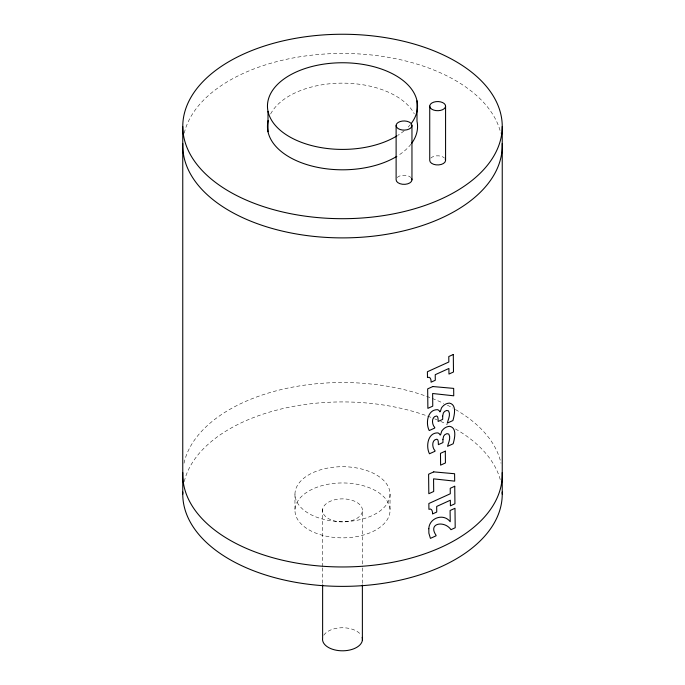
<?xml version="1.0" encoding="UTF-8"?>
<svg xmlns="http://www.w3.org/2000/svg" width="685" height="685" viewBox="0 0 685 685"><rect width="100%" height="100%" fill="white"/><g stroke="black" fill="none" stroke-linecap="round" stroke-linejoin="round"><path stroke-width="0.51" stroke-dasharray="3.42 2.57" d="M390.039 494.219A47.539 27.451 0 0 1 318.628 517.886A47.539 27.451 0 0 1 318.833 470.347A47.539 27.451 0 0 1 390.039 494.219L390.039 510.471A47.539 27.451 0 0 1 318.628 534.137A47.539 27.451 0 0 1 318.833 486.598A47.539 27.451 0 0 1 390.039 510.471M362.374 511.524A19.968 11.525 0 0 1 330.889 519.778A19.968 11.525 0 0 1 334.237 499.904A19.968 11.525 0 0 1 362.374 511.524L362.374 566.906M362.374 567.968L362.374 583.945M322.626 509.289L322.626 566.803M322.626 567.865L322.626 583.843M294.961 494.082L294.961 510.334M184.008 463.231A159.742 92.227 0 0 1 283.239 389.097A159.742 92.227 0 0 1 443.623 403.354M447.391 405.186A159.742 92.227 0 0 1 452.836 408.054M455.448 409.527A159.742 92.227 0 0 1 500.992 463.231M184.248 133.104A159.742 92.227 0 0 1 342.5 53.447A159.742 92.227 0 0 1 500.752 133.104M184.248 481.589A159.742 92.227 0 0 1 433.759 418.458M434.769 418.869A159.742 92.227 0 0 1 436.773 419.7M440.72 421.421A159.742 92.227 0 0 1 447.391 424.597M455.448 428.938A159.742 92.227 0 0 1 500.752 481.589M411.017 144.158A75.05 43.335 0 0 1 397.66 155.855M270.643 113.967A75.05 43.335 0 0 1 342.363 83.142A75.05 43.335 0 0 1 414.279 113.813M410.435 124.499A75.05 43.335 0 0 1 407.155 128.086M404.107 130.826A75.05 43.335 0 0 1 397.66 135.467M323.808 635.226A19.968 11.525 0 0 1 341.824 627.751A19.968 11.525 0 0 1 360.678 634.507M397.18 177.492A7.92 4.572 0 0 1 410.897 177.492M430.796 158.089A7.92 4.572 0 0 1 444.522 158.089"/><path stroke-width="1.03" d="M502.242 126.477A159.742 92.227 0 0 1 262.629 206.339A159.742 92.227 0 0 1 262.629 46.606A159.742 92.227 0 0 1 502.242 126.477L502.242 494.15M445.575 106.132A7.92 4.572 0 0 1 433.691 110.088A7.92 4.572 0 0 1 433.691 102.168A7.92 4.572 0 0 1 445.575 106.132L445.575 160.376M429.735 106.132L429.735 160.376A7.92 4.572 0 0 0 438.691 164.905A7.92 4.572 0 0 0 445.31 159.194M416.994 100.815L416.994 121.211A75.05 43.335 0 0 1 411.574 143.422M411.959 125.535A7.92 4.572 0 0 1 400.074 129.499A7.92 4.572 0 0 1 400.074 121.579A7.92 4.572 0 0 1 411.959 125.535L411.959 179.778M396.118 125.535L396.118 179.778A7.92 4.572 0 0 0 405.075 184.316A7.92 4.572 0 0 0 411.694 178.597M362.374 585.007L362.374 640.389M322.626 584.904L322.626 638.163A19.968 11.525 0 0 0 343.176 650.801A19.968 11.525 0 0 0 362.194 637.384M268.006 111.347L268.006 131.734M182.758 126.477L182.758 494.15M502.199 472.659A159.742 92.227 0 0 1 342.5 566.966A159.742 92.227 0 0 1 182.801 472.659M502.199 143.585A159.742 92.227 0 0 1 342.5 237.892A159.742 92.227 0 0 1 182.801 143.585M502.199 492.07A159.742 92.227 0 0 1 342.5 586.377A159.742 92.227 0 0 1 182.801 492.07M396.812 156.377A75.05 43.335 0 0 1 309.8 165.479A75.05 43.335 0 0 1 268.186 120.423M396.812 135.981A75.05 43.335 0 0 1 273.538 123.172A75.05 43.335 0 0 1 342.363 62.755A75.05 43.335 0 0 1 411.574 123.026M442.69 416.12L442.69 419.374L438.135 421.446L437.998 418.218L437.561 416.677L436.628 415.983C431.207 416.437 431.696 424.477 434.761 427.491L434.769 428.039L429.221 430.557C425.419 423.313 427.474 409.185 437.758 409.698L439.136 410.589C440.703 414.827 440.583 407.438 442.459 406.676C444.154 404.587 446.74 403.251 449.428 403.105C456.981 404.63 454.352 415.315 452.922 420.556L447.305 423.107C448.196 419.288 450.884 414.699 448.512 410.863L446.671 410.452L444.625 411.42L443.349 412.986L442.69 416.12M442.947 439.333L442.947 442.587L438.391 444.659L438.254 441.431L437.818 439.89L436.884 439.196C431.464 439.642 431.952 447.69 435.018 450.696L435.026 451.252L429.478 453.77C425.676 446.526 427.731 432.398 438.006 432.903L439.393 433.802C440.96 438.032 440.84 430.642 442.707 429.88C444.411 427.791 446.988 426.455 449.685 426.31C457.229 427.842 454.609 438.528 453.17 443.769L447.562 446.32C448.452 442.501 451.141 437.903 448.769 434.067L446.92 433.656L444.873 434.632L443.606 436.199L442.947 439.333M428.827 528.743L428.878 533.204L430.428 538.376L436.071 535.807L436.062 535.293C427.466 522.792 444.702 520.369 450.97 529.685L455.2 527.758L454.986 508.287L450.096 510.505L450.225 521.739C443.512 512.834 429.11 517.988 428.827 528.743M453.299 354.487L448.778 356.542L448.838 362.005L427.406 371.75L427.474 377.546C430.42 376.091 431.31 380.047 431.07 382.196L435.292 380.269L435.232 374.686L448.906 368.47L448.966 374.053L453.487 371.998L453.299 354.487M432.809 386.537L427.663 388.875L427.877 408.363L432.766 406.145L432.629 393.507L453.744 395.802L453.667 388.395L432.809 386.537M445.31 451.15L440.481 453.35L440.609 465.149L445.438 462.957L445.31 451.15M433.751 471.879L428.604 474.217L428.819 493.705L433.699 491.487L433.562 478.849L454.686 481.144L454.6 473.737L433.751 471.879M454.737 486.256L450.225 488.311L450.285 493.774L428.853 503.509L428.921 509.315C431.867 507.85 432.757 511.815 432.518 513.956L436.739 512.038L436.679 506.446L450.353 500.23L450.413 505.821L454.934 503.766L454.737 486.256"/></g></svg>
